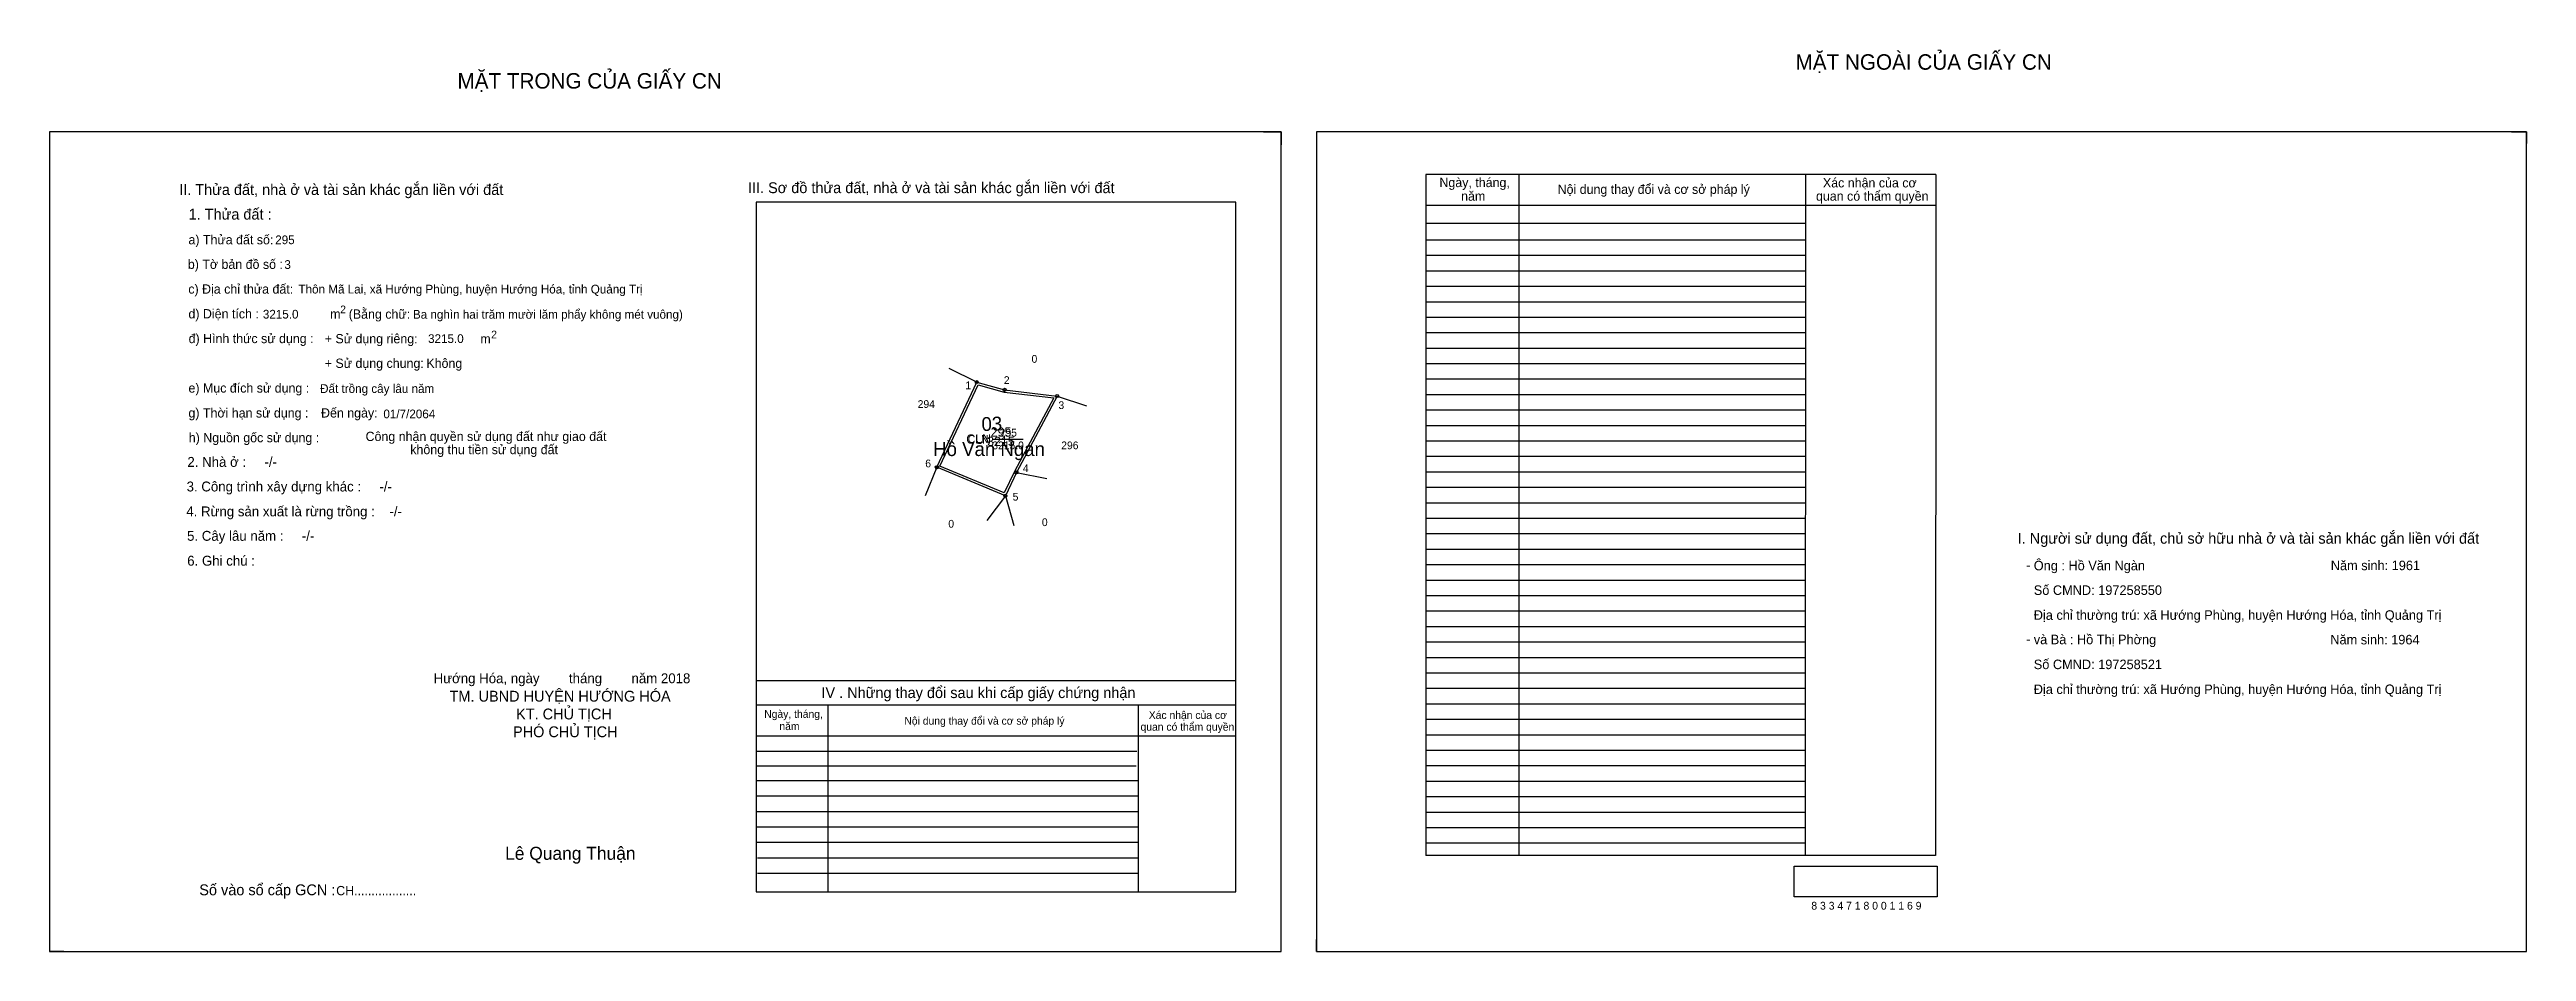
# Model space of a CAD drawing. Extents: x 531644 to 535151, y 1846932 to 1847515.
# Drawn here: x 533550 to 535151, y 1846932 to 1847515 of the extents above.
import ezdxf

# ---------------------------------------------------------------- set-up
doc = ezdxf.new("R2010")
doc.units = 0
for name, color, linetype in [('Default', 7, 'Continuous'), ('Level 10', 7, 'Continuous'), ('Level 11', 7, 'Continuous'), ('Level 13', 7, 'Continuous'), ('Level 2', 7, 'Continuous'), ('Level 27', 7, 'Continuous'), ('Level 3', 7, 'Continuous'), ('Level 36', 7, 'Continuous'), ('Level 4', 7, 'Continuous'), ('Level 5', 7, 'Continuous'), ('Level 55', 7, 'Continuous'), ('Level 6', 7, 'Continuous'), ('Level 7', 7, 'Continuous'), ('Level 8', 7, 'Continuous'), ('Level 9', 7, 'Continuous')]:
    doc.layers.add(name, color=color, linetype=linetype)

msp = doc.modelspace()

# ---------------------------------------------------------------- linework, layer by layer
at = {"layer": 'Level 10'}
for p, q in [((534334.4, 1847461.8), (534345.8, 1847461.8)), ((534345.8, 1847461.8), (534345.8, 1847453.4)), ((535141.2, 1847461.8), (535150.8, 1847461.8)), ((535150.8, 1847461.8), (535150.8, 1847454.4)), ((533549.6, 1846939.6), (533549.6, 1846931.8)), ((534368.6, 1846931.8), (534368.6, 1846939.6)), ((533558.8, 1846931.8), (533549.6, 1846931.8)), ((534368.6, 1846931.8), (534375.6, 1846931.8))]:
    msp.add_line(p, q, dxfattribs=at)
for points in [[(533549.6, 1846931.8), (534345.8, 1846931.8), (534345.8, 1847461.8), (533549.6, 1847461.8)], [(534368.6, 1846931.8), (535150.8, 1846931.8), (535150.8, 1847461.8), (534368.6, 1847461.8)], [(534123.2, 1847244.9), (534149, 1847300), (534167, 1847295), (534201, 1847291), (534174.7, 1847241.6), (534167.5, 1847226.5)], [(534125.1, 1847245.6), (534149.8, 1847298.3), (534166.7, 1847293.6), (534198.8, 1847289.8), (534173.4, 1847242.2), (534166.8, 1847228.3)]]:
    msp.add_lwpolyline(points, close=True, dxfattribs=at)
at = {"layer": 'Level 11'}
for centre in [(534149, 1847300), (534167, 1847295), (534201, 1847291), (534123.2, 1847244.9), (534123.2, 1847244.9), (534174.7, 1847241.6), (534167.5, 1847226.5)]:
    msp.add_circle(centre, 1, dxfattribs=at)
at = {"layer": 'Level 13'}
msp.add_line((534159.8, 1847263.2), (534170, 1847263.2), dxfattribs=at)
at = {"layer": 'Level 27'}
for p, q in [((534149, 1847300), (534131.1, 1847308.8)), ((534201, 1847291), (534220, 1847284.7)), ((534123.2, 1847244.9), (534115.6, 1847226.4)), ((534174.7, 1847241.6), (534194.3, 1847237.6)), ((534167.5, 1847226.5), (534155.4, 1847210.5)), ((534167.5, 1847226.5), (534173, 1847207.2))]:
    msp.add_line(p, q, dxfattribs=at)
at = {"layer": 'Level 6'}
msp.add_lwpolyline([(534677.5, 1846986.9), (534769.9, 1846986.9), (534769.9, 1846967.1), (534677.5, 1846967.1)], close=True, dxfattribs=at)
at = {"layer": 'Level 7'}
for p, q in [((534684.6, 1847391.8), (534439.4, 1847391.8)), ((534684.6, 1847381.8), (534439.4, 1847381.8)), ((534684.6, 1847371.8), (534439.4, 1847371.8)), ((534684.6, 1847361.8), (534439.4, 1847361.8)), ((534684.6, 1847351.8), (534439.4, 1847351.8)), ((534684.6, 1847341.8), (534439.4, 1847341.8)), ((534684.6, 1847331.8), (534439.4, 1847331.8)), ((534684.6, 1847321.8), (534439.4, 1847321.8)), ((534684.6, 1847311.8), (534439.4, 1847311.8)), ((534684.6, 1847301.8), (534439.4, 1847301.8)), ((534684.6, 1847291.8), (534439.4, 1847291.8)), ((534684.6, 1847281.8), (534439.4, 1847281.8)), ((534684.6, 1847271.8), (534439.4, 1847271.8)), ((534684.6, 1847261.8), (534439.4, 1847261.8)), ((534684.6, 1847251.8), (534439.4, 1847251.8)), ((534684.6, 1847241.8), (534439.4, 1847241.8)), ((534684.6, 1847231.8), (534439.4, 1847231.8)), ((534684.6, 1847221.8), (534439.4, 1847221.8)), ((534684.6, 1847211.8), (534439.4, 1847211.8)), ((534684.6, 1847201.8), (534439.4, 1847201.8)), ((534684.6, 1847191.8), (534439.4, 1847191.8)), ((534684.6, 1847181.8), (534439.4, 1847181.8)), ((534684.6, 1847171.8), (534439.4, 1847171.8)), ((534684.6, 1847161.8), (534439.4, 1847161.8)), ((534684.6, 1847151.8), (534439.4, 1847151.8)), ((534684.6, 1847141.8), (534439.4, 1847141.8)), ((534684.6, 1847131.8), (534439.4, 1847131.8)), ((534684.6, 1847121.8), (534439.4, 1847121.8)), ((534684.6, 1847111.8), (534439.4, 1847111.8)), ((534684.6, 1847101.8), (534439.4, 1847101.8)), ((534684.6, 1847091.8), (534439.4, 1847091.8)), ((534684.6, 1847081.8), (534439.4, 1847081.8)), ((534684.6, 1847071.8), (534439.4, 1847071.8)), ((534252.5, 1847061.2), (534006.4, 1847061.2)), ((534252.1, 1847051.7), (534006.4, 1847051.7)), ((534684.6, 1847061.8), (534439.4, 1847061.8)), ((534684.6, 1847051.8), (534439.4, 1847051.8)), ((534253.4, 1847042.2), (534006.4, 1847042.2)), ((534684.6, 1847041.8), (534439.4, 1847041.8)), ((534253.4, 1847032.2), (534006.4, 1847032.2)), ((534253.4, 1847022.2), (534006.4, 1847022.2)), ((534684.6, 1847031.8), (534439.4, 1847031.8)), ((534684.6, 1847021.8), (534439.4, 1847021.8)), ((534253.4, 1847012.2), (534006.4, 1847012.2)), ((534253.4, 1847002.2), (534006.4, 1847002.2)), ((534684.6, 1847011.8), (534439.4, 1847011.8)), ((534684.6, 1847001.8), (534439.4, 1847001.8)), ((534253.4, 1846992.2), (534007.2, 1846992.2)), ((534253.4, 1846982.2), (534007.2, 1846982.2))]:
    msp.add_line(p, q, dxfattribs=at)
at = {"layer": 'Level 8'}
for p, q in [((534769, 1847434.3), (534439.4, 1847434.3)), ((534439.4, 1847434.3), (534439.4, 1846993.8)), ((534499.4, 1847434.3), (534499.4, 1846993.8)), ((534684.7, 1847434.1), (534684.6, 1846993.8)), ((534769, 1847434.3), (534768.8, 1846993.8)), ((534316.4, 1847416.4), (534006.4, 1847416.4)), ((534006.4, 1847416.4), (534006.4, 1846970.4)), ((534316.4, 1846970.4), (534316.4, 1847416.4)), ((534769, 1847414.3), (534439.4, 1847414.3)), ((534684.6, 1847402.6), (534439.4, 1847402.6)), ((534316.4, 1847106.8), (534006.4, 1847106.8)), ((534316.4, 1847091.1), (534006.4, 1847091.1)), ((534052.7, 1847091.1), (534052.7, 1846970.4)), ((534253.4, 1847091.1), (534253.4, 1846970.4)), ((534316.4, 1847071.1), (534006.4, 1847071.1)), ((534768.8, 1846993.8), (534439.4, 1846993.8)), ((534006.4, 1846970.4), (534316.4, 1846970.4))]:
    msp.add_line(p, q, dxfattribs=at)
at = {"layer": 'Level 9'}
msp.add_line((534159, 1847263.2), (534179.1, 1847263.2), dxfattribs=at)

# ---------------------------------------------------------------- texts
at = {"layer": 'Default'}
for s, p in [('e) Mục đích sử dụng :', (533639.4, 1847293.2)), ('g) Thời hạn sử dụng :', (533639.4, 1847277.1)), ('Đến ngày:', (533725.1, 1847277.1)), ('h) Nguồn gốc sử dụng :', (533639.6, 1847261.1)), ('Công nhận quyền sử dụng đất như giao đất', (533753.9, 1847261.9)), ('không thu tiền sử dụng đất', (533782.8, 1847253.4))]:
    msp.add_text(s, height=6, dxfattribs=at).set_placement(p)
at = {"layer": 'Level 13'}
for s, p in [('CLN', (534143.2, 1847260.7)), ('3215.0', (534159, 1847256.6)), ('295', (534163.8, 1847264.8))]:
    msp.add_text(s, height=5, dxfattribs=at).set_placement(p)
at = {"layer": 'Level 2'}
msp.add_text('Hồ Văn Ngan', height=9, dxfattribs=at).set_placement((534120.8, 1847252.2))
at = {"layer": 'Level 3'}
msp.add_text('CLN', height=6, dxfattribs=at).set_placement((534142.2, 1847260.2))
at = {"layer": 'Level 36'}
for s, p in [('0', (534184.4, 1847312.5)), ('294', (534110.8, 1847283.3)), ('296', (534203.6, 1847256.6)), ('0', (534130.6, 1847205.9)), ('0', (534191.1, 1847206.9))]:
    msp.add_text(s, height=5, dxfattribs=at).set_placement(p)
at = {"layer": 'Level 4'}
msp.add_text('295', height=6, dxfattribs=at).set_placement((534158, 1847264.7))
at = {"layer": 'Level 5'}
msp.add_text('3215', height=6, dxfattribs=at).set_placement((534155.7, 1847258.7))
at = {"layer": 'Level 55'}
for s, height, p in [('294', 0.22, (534148.8, 1847299.8)), ('1', 0.8, (534148.8, 1847300)), ('0', 0.22, (534148.9, 1847299.8)), ('0', 0.22, (534148.9, 1847299.8)), ('2', 0.8, (534166.7, 1847295)), ('0', 0.22, (534166.9, 1847294.8)), ('0', 0.22, (534166.9, 1847294.8)), ('3', 0.8, (534200.8, 1847291)), ('296', 0.22, (534200.8, 1847290.8)), ('296', 0.22, (534200.8, 1847290.8)), ('0', 0.22, (534200.9, 1847290.8)), ('0', 0.22, (534200.9, 1847290.8)), ('6', 0.8, (534123, 1847244.9)), ('294', 0.22, (534123, 1847244.6)), ('0', 0.22, (534123.2, 1847244.6)), ('4', 0.8, (534174.4, 1847241.6)), ('296', 0.22, (534174.4, 1847241.4)), ('296', 0.22, (534174.4, 1847241.4)), ('0', 0.22, (534174.6, 1847241.4)), ('5', 0.8, (534167.2, 1847226.5)), ('0', 0.22, (534167.4, 1847226.2)), ('0', 0.22, (534167.4, 1847226.2))]:
    msp.add_text(s, height=height, dxfattribs=at).set_placement(p)
at = {"layer": 'Level 6'}
for s, height, p in [('295', 5.63, (533695.5, 1847389.2)), ('3', 5.63, (533701.4, 1847373.2)), ('Thôn Mã Lai, xã Hướng Phùng, huyện Hướng Hóa, tỉnh Quảng Trị', 5.64, (533710.5, 1847357.3)), ('3215.0', 5.63, (533687.5, 1847341.1)), ('Ba nghìn hai trăm mười lăm phẩy không mét vuông)', 5.632, (533784.5, 1847341)), ('3215.0', 5.63, (533794.3, 1847325.3)), ('Đất trồng cây lâu năm', 5.64, (533724.5, 1847293)), ('01/7/2064', 5.64, (533765.4, 1847276.6)), ('Ông : Hồ Văn Ngàn', 6.16, (534832.3, 1847178.3)), ('Năm sinh: 1961', 6.16, (535024.3, 1847178.4)), ('Số CMND: 197258550', 6.16, (534832.3, 1847162.4)), ('Địa chỉ thường trú: xã Hướng Phùng, huyện Hướng Hóa, tỉnh Quảng Trị', 6.16, (534832.3, 1847146.3)), ('và Bà : Hồ Thị Phờng', 6.16, (534832.3, 1847130.5)), ('Năm sinh: 1964', 6.16, (535024, 1847130.4)), ('Số CMND: 197258521', 6.16, (534832.3, 1847114.4)), ('Địa chỉ thường trú: xã Hướng Phùng, huyện Hướng Hóa, tỉnh Quảng Trị', 6.16, (534832.3, 1847098.3)), ('8 3 3 4 7 1 8 0 0 1 1 6 9', 5.04, (534688.5, 1846958.9))]:
    msp.add_text(s, height=height, dxfattribs=at).set_placement(p)
at = {"layer": 'Level 7'}
for s, height, p in [('MẶT NGOÀI CỦA GIẤY CN', 10, (534678.3, 1847502)), ('MẶT TRONG CỦA GIẤY CN', 10, (533813.3, 1847489.8)), ('Ngày, tháng,', 6, (534448.1, 1847426.1)), ('II. Thửa đất, nhà ở và tài sản khác gắn liền với đất', 7, (533633.4, 1847421)), ('III. Sơ đồ thửa đất, nhà ở và tài sản khác gắn liền với đất', 7, (534001.1, 1847422.2)), ('năm', 6, (534462.1, 1847417.3)), ('Nội dung thay đổi và cơ sở pháp lý', 6, (534524.5, 1847421.7)), (' quan có thẩm quyền', 6, (534689.3, 1847417.3)), ('Xác nhận của cơ', 6, (534696, 1847425.9)), ('1. Thửa đất :', 7, (533639.5, 1847405.1)), ('a) Thửa đất số:', 6, (533639.4, 1847389.1)), ('b) Tờ bản đồ số :', 6, (533639, 1847373.2)), ('c) Địa chỉ thửa đất:', 6, (533639.3, 1847357.2)), ('d) Diện tích :', 6, (533639.4, 1847341.2)), ('m', 6, (533731, 1847341.1)), ('2', 5, (533737.5, 1847344.5)), ('(Bằng chữ:', 6, (533743, 1847341)), ('đ) Hình thức sử dụng :', 6, (533639.5, 1847325.2)), ('+ Sử dụng riêng:', 6, (533727.5, 1847325.1)), ('m', 6, (533828.1, 1847325)), ('2', 5, (533835.1, 1847328.3)), ('+ Sử dụng chung:', 6, (533727.5, 1847309.2)), ('Không', 6, (533793.2, 1847309.2)), ('2. Nhà ở :     -/-', 6.4, (533638.7, 1847245.2)), ('3. Công trình xây dựng khác :     -/-', 6.4, (533638.2, 1847229.3)), ('4. Rừng sản xuất là rừng trồng :    -/-', 6.4, (533638, 1847213.2)), ('5. Cây lâu năm :     -/-', 6.4, (533638.5, 1847197.4)), ('I. Người sử dụng đất, chủ sở hữu nhà ở và tài sản khác gắn liền với đất', 7, (534821.9, 1847195.5)), ('6. Ghi chú :', 6.4, (533638.6, 1847181.3)), ('-', 6.4, (534827.3, 1847178.5)), ('-', 6.4, (534827.3, 1847130.7)), ('Hướng Hóa, ngày        tháng        năm 2018', 6.4, (533797.9, 1847105.3)), ('TM. UBND HUYỆN HƯỚNG HÓA', 7, (533808.2, 1847093.4)), ('IV . Những thay đổi sau khi cấp giấy chứng nhận', 7, (534048.6, 1847095.7)), ('KT. CHỦ TỊCH', 7, (533851.2, 1847081.9)), ('Ngày, tháng,', 5, (534011.6, 1847082.9)), ('năm', 5, (534021.4, 1847075)), ('Nội dung thay đổi và cơ sở pháp lý', 5, (534102.2, 1847078.5)), (' quan có thẩm quyền', 5, (534253, 1847074.6)), ('Xác nhận của cơ', 5, (534260.2, 1847082.2)), ('PHÓ CHỦ TỊCH', 7, (533849.2, 1847070.4)), ('Lê Quang Thuận', 8.4, (533844.1, 1846991.1)), ('Số vào sổ cấp GCN :', 7, (533646.4, 1846968.2)), ('CH..................', 6, (533734.9, 1846968.2))]:
    msp.add_text(s, height=height, dxfattribs=at).set_placement(p)
msp.add_text('03', height=9, rotation=2, dxfattribs=at).set_placement((534152.2, 1847268.3))
at = {"layer": 'Level 9'}
for s, p in [('1', (534141.6, 1847295.4)), ('2', (534166.5, 1847298.8)), ('3', (534201.8, 1847282.6)), ('6', (534115.7, 1847244.9)), ('4', (534178.8, 1847241.8)), ('5', (534172.2, 1847223.4))]:
    msp.add_text(s, height=5, dxfattribs=at).set_placement(p)

doc.saveas('drawing.dxf')
